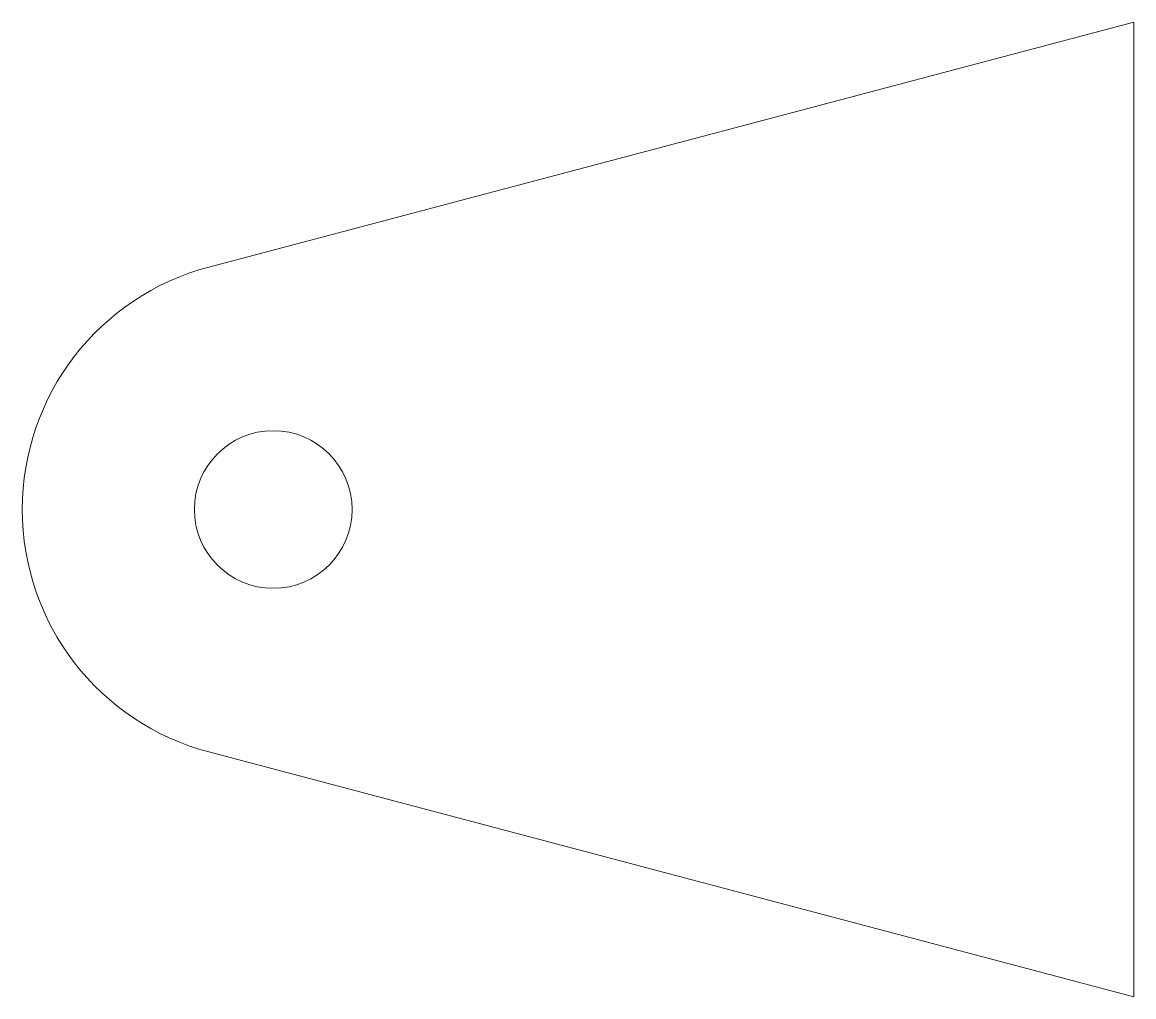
# Model space of a CAD drawing. Header units: millimetres. Extents: x 628.5 to 706, y -34 to 34.
import ezdxf

# ---------------------------------------------------------------- set-up
doc = ezdxf.new("R2010")
doc.units = ezdxf.units.MM

msp = doc.modelspace()

# ---------------------------------------------------------------- linework, layer by layer
at = {"color": 7, "linetype": 'Continuous', "lineweight": 15}
for p, q in [((706, 34), (641.518, 16.916)), ((706, -34), (706, 34)), ((641.518, -16.916), (706, -34))]:
    msp.add_line(p, q, dxfattribs=at)
msp.add_circle((646, 0), 5.5, dxfattribs=at)
msp.add_arc((646, 0), 17.5, 104.83887, 255.16113, dxfattribs=at)

doc.saveas('drawing.dxf')
